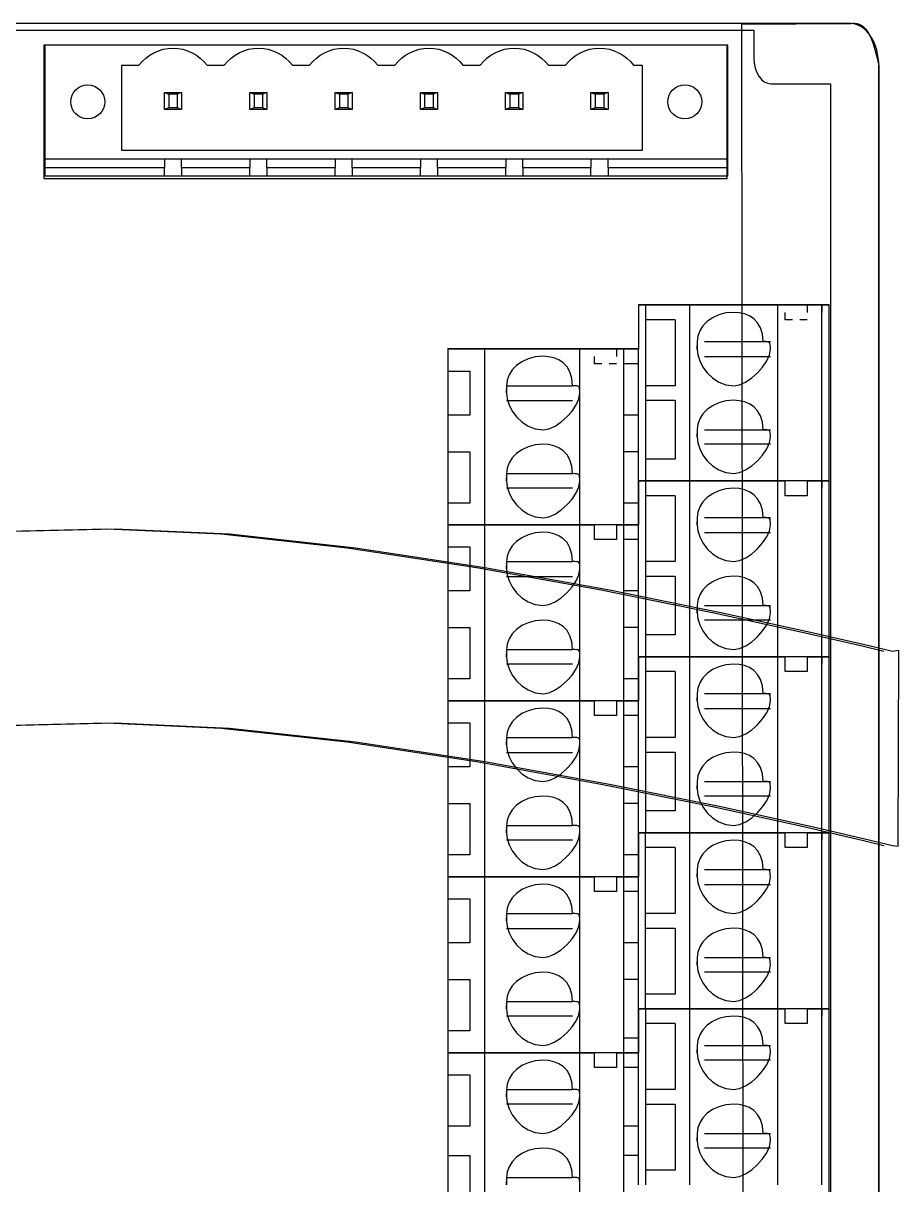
# Model space of a CAD drawing. Header units: metres. Extents: x 0 to 595, y 0 to 842.
# Drawn here: x 357.3 to 405.5, y 492.2 to 556.1 of the extents above; entities that cross this region are included whole.
import ezdxf

# ---------------------------------------------------------------- set-up
doc = ezdxf.new("R2010")
doc.units = ezdxf.units.M
doc.layers.add('SCHEMATICS', color=7, linetype='Continuous')

msp = doc.modelspace()

# ---------------------------------------------------------------- linework, layer by layer
at = {"layer": 'SCHEMATICS', "color": 7}
for p, q in [((402.861, 556.114), (219.936, 556.114)), ((396.866, 556.076), (402.86, 556.115)), ((396.989, 447.941), (396.866, 556.076)), ((403.014, 556.102), (402.861, 556.114)), ((403.162, 556.066), (403.014, 556.102)), ((403.309, 556.014), (403.162, 556.066)), ((403.453, 555.931), (403.309, 556.014)), ((403.59, 555.832), (403.453, 555.931)), ((403.719, 555.718), (403.59, 555.832)), ((223.3, 555.753), (397.534, 555.753)), ((397.534, 555.753), (397.534, 554.277)), ((403.842, 555.58), (403.719, 555.718)), ((403.954, 555.426), (403.842, 555.58)), ((404.056, 555.252), (403.954, 555.426)), ((404.148, 555.07), (404.056, 555.252)), ((404.223, 554.869), (404.148, 555.07)), ((404.287, 554.661), (404.223, 554.869)), ((404.34, 554.443), (404.287, 554.661)), ((404.376, 554.218), (404.34, 554.443)), ((404.4, 553.993), (404.376, 554.218)), ((404.407, 553.764), (404.4, 553.993)), ((362.752, 549.129), (362.752, 553.82)), ((362.752, 553.82), (363.691, 553.82)), ((367.444, 553.82), (368.383, 553.82)), ((372.138, 553.82), (373.075, 553.82)), ((376.831, 553.82), (377.772, 553.82)), ((381.521, 553.82), (382.464, 553.82)), ((386.222, 553.82), (387.162, 553.82)), ((390.912, 553.82), (391.384, 553.82)), ((391.384, 553.82), (391.384, 549.129)), ((404.407, 553.764), (404.407, 450.272)), ((404.407, 450.272), (404.407, 553.764)), ((398.507, 552.801), (401.741, 552.801)), ((401.741, 552.801), (401.741, 451.239)), ((365.099, 552.319), (365.332, 552.223)), ((365.332, 552.223), (365.332, 551.47)), ((365.803, 552.223), (365.332, 552.223)), ((366.037, 552.319), (365.803, 552.223)), ((365.803, 552.223), (365.803, 551.47)), ((369.788, 552.319), (370.026, 552.223)), ((370.026, 552.223), (370.026, 551.47)), ((370.495, 552.223), (370.027, 552.223)), ((370.732, 552.319), (370.495, 552.223)), ((370.495, 552.223), (370.495, 551.47)), ((374.483, 552.319), (374.721, 552.223)), ((374.721, 552.223), (374.721, 551.47)), ((375.187, 552.223), (374.722, 552.223)), ((375.422, 552.319), (375.187, 552.223)), ((375.187, 552.223), (375.187, 551.47)), ((379.179, 552.319), (379.412, 552.223)), ((379.412, 552.223), (379.412, 551.47)), ((379.881, 552.223), (379.412, 552.223)), ((380.117, 552.319), (379.881, 552.223)), ((379.881, 552.223), (379.881, 551.47)), ((383.869, 552.319), (384.105, 552.223)), ((384.105, 552.223), (384.105, 551.47)), ((384.576, 552.223), (384.105, 552.223)), ((384.81, 552.319), (384.576, 552.223)), ((384.576, 552.223), (384.576, 551.47)), ((388.562, 552.319), (388.799, 552.223)), ((388.799, 552.223), (388.799, 551.47)), ((389.269, 552.223), (388.8, 552.223)), ((389.5, 552.319), (389.269, 552.223)), ((389.269, 552.223), (389.269, 551.47)), ((365.332, 551.47), (365.099, 551.376)), ((365.803, 551.47), (365.332, 551.47)), ((366.037, 551.376), (365.803, 551.47)), ((370.026, 551.47), (369.788, 551.376)), ((370.495, 551.47), (370.027, 551.47)), ((370.732, 551.376), (370.495, 551.47)), ((374.721, 551.47), (374.483, 551.376)), ((375.187, 551.47), (374.722, 551.47)), ((375.422, 551.376), (375.187, 551.47)), ((379.412, 551.47), (379.179, 551.376)), ((379.881, 551.47), (379.412, 551.47)), ((380.117, 551.376), (379.881, 551.47)), ((384.105, 551.47), (383.869, 551.376)), ((384.576, 551.47), (384.105, 551.47)), ((384.81, 551.376), (384.576, 551.47)), ((388.799, 551.47), (388.562, 551.376)), ((389.269, 551.47), (388.8, 551.47)), ((389.5, 551.376), (389.269, 551.47)), ((391.384, 549.129), (362.752, 549.129)), ((358.528, 548.188), (358.528, 548.655)), ((358.528, 547.717), (358.528, 548.188)), ((358.528, 548.188), (365.101, 548.188)), ((365.101, 548.655), (365.101, 548.188)), ((365.101, 547.717), (365.101, 548.188)), ((366.038, 548.188), (366.038, 548.655)), ((366.038, 548.188), (366.038, 547.717)), ((366.038, 548.188), (369.79, 548.188)), ((369.79, 548.655), (369.79, 548.188)), ((369.79, 547.717), (369.79, 548.188)), ((370.733, 548.188), (370.733, 548.655)), ((370.733, 548.188), (374.485, 548.188)), ((370.733, 548.188), (370.733, 547.717)), ((374.485, 548.655), (374.485, 548.188)), ((374.485, 547.717), (374.485, 548.188)), ((375.424, 548.188), (375.424, 548.655)), ((375.424, 548.188), (379.182, 548.188)), ((375.424, 548.188), (375.424, 547.717)), ((379.182, 548.655), (379.182, 548.188)), ((379.182, 547.717), (379.182, 548.188)), ((380.12, 548.188), (380.12, 548.655)), ((380.12, 548.188), (380.12, 547.717)), ((380.12, 548.188), (383.873, 548.188)), ((383.873, 548.655), (383.873, 548.188)), ((383.873, 547.717), (383.873, 548.188)), ((384.812, 548.188), (384.812, 548.655)), ((384.812, 548.188), (388.565, 548.188)), ((384.812, 548.188), (384.812, 547.717)), ((388.565, 548.655), (388.565, 548.188)), ((388.565, 547.717), (388.565, 548.188)), ((389.503, 548.188), (389.503, 548.655)), ((389.503, 548.188), (396.081, 548.188)), ((389.503, 548.188), (389.503, 547.717)), ((396.081, 548.655), (396.081, 548.188)), ((396.081, 548.188), (396.081, 547.717)), ((396.081, 547.718), (358.527, 547.718)), ((401.669, 540.618), (391.172, 540.618)), ((391.172, 540.618), (391.172, 538.195)), ((391.174, 540.614), (391.174, 538.191)), ((399.25, 540.614), (391.174, 540.614)), ((391.576, 530.925), (391.576, 540.614)), ((393.999, 530.925), (393.999, 540.614)), ((398.843, 530.925), (398.843, 540.614)), ((400.459, 540.614), (399.25, 540.614)), ((400.458, 540.614), (400.458, 540.21)), ((401.671, 540.614), (400.459, 540.614)), ((401.263, 540.614), (401.263, 540.21)), ((401.265, 530.925), (401.265, 540.614)), ((401.669, 463.108), (401.669, 540.618)), ((401.671, 530.925), (401.671, 540.614)), ((399.249, 539.805), (399.249, 540.21)), ((393.193, 539.805), (391.576, 539.805)), ((393.193, 539.806), (393.193, 536.173)), ((399.651, 539.805), (399.249, 539.805)), ((400.458, 539.805), (400.056, 539.805)), ((394.405, 538.599), (394.405, 538.192)), ((394.806, 538.598), (398.438, 538.598)), ((391.172, 538.195), (380.683, 538.227)), ((380.683, 538.227), (380.683, 460.687)), ((380.685, 538.192), (380.685, 528.505)), ((388.755, 538.191), (380.685, 538.191)), ((382.704, 538.191), (382.704, 528.504)), ((387.95, 528.504), (387.95, 538.191)), ((389.966, 538.191), (388.755, 538.191)), ((391.174, 538.191), (389.966, 538.191)), ((389.966, 538.191), (389.966, 537.789)), ((390.37, 528.504), (390.37, 538.191)), ((391.173, 530.925), (391.173, 538.191)), ((388.755, 537.382), (388.755, 537.789)), ((389.157, 537.382), (388.755, 537.382)), ((389.966, 537.382), (389.561, 537.382)), ((390.771, 537.383), (390.369, 537.383)), ((391.173, 537.383), (390.771, 537.383)), ((398.438, 537.759), (394.806, 537.759)), ((380.684, 536.981), (381.895, 536.981)), ((381.895, 536.981), (381.895, 534.558)), ((383.912, 536.173), (383.912, 535.771)), ((383.913, 536.172), (387.546, 536.172)), ((393.193, 536.173), (391.576, 536.173)), ((391.576, 535.367), (393.193, 535.367)), ((393.193, 535.367), (393.193, 532.133)), ((387.546, 535.335), (383.913, 535.335)), ((381.894, 534.559), (380.683, 534.559)), ((390.771, 534.559), (390.369, 534.559)), ((391.173, 534.559), (390.771, 534.559)), ((394.405, 533.751), (394.405, 533.349)), ((394.806, 533.751), (398.438, 533.751)), ((398.438, 532.947), (394.806, 532.947)), ((380.683, 532.538), (381.894, 532.538)), ((381.894, 532.538), (381.894, 529.709)), ((390.771, 532.538), (390.369, 532.538)), ((391.173, 532.538), (390.771, 532.538)), ((393.194, 532.133), (391.577, 532.133)), ((383.912, 531.329), (383.912, 530.925)), ((383.913, 531.33), (387.546, 531.33)), ((391.174, 530.926), (399.25, 530.926)), ((391.174, 528.505), (391.174, 530.926)), ((391.175, 530.929), (391.175, 528.508)), ((399.251, 530.929), (391.175, 530.929)), ((391.577, 521.235), (391.577, 530.928)), ((394, 521.235), (394, 530.928)), ((398.844, 521.236), (398.844, 530.929)), ((399.248, 530.113), (399.248, 530.926)), ((400.46, 530.929), (399.251, 530.929)), ((400.457, 530.926), (400.457, 530.113)), ((400.459, 530.929), (400.459, 530.527)), ((400.459, 530.926), (401.671, 530.926)), ((401.672, 530.929), (400.46, 530.929)), ((401.264, 530.928), (401.264, 530.526)), ((401.266, 521.236), (401.266, 530.929)), ((401.672, 521.236), (401.672, 530.929)), ((387.546, 530.524), (383.913, 530.524)), ((399.25, 530.116), (399.25, 530.527)), ((381.894, 529.709), (380.683, 529.709)), ((390.771, 529.709), (390.369, 529.709)), ((391.173, 529.709), (390.771, 529.709)), ((393.194, 530.115), (391.577, 530.115)), ((393.194, 530.116), (393.194, 526.487)), ((400.457, 530.113), (399.248, 530.113)), ((399.652, 530.116), (399.25, 530.116)), ((400.459, 530.116), (400.057, 530.116)), ((380.685, 528.505), (388.755, 528.505)), ((388.756, 528.508), (380.686, 528.508)), ((380.686, 528.508), (380.686, 518.815)), ((382.705, 528.508), (382.705, 518.815)), ((387.951, 518.815), (387.951, 528.508)), ((388.754, 527.696), (388.754, 528.505)), ((389.967, 528.508), (388.756, 528.508)), ((389.965, 528.505), (389.965, 527.696)), ((389.966, 528.505), (391.174, 528.505)), ((391.175, 528.508), (389.967, 528.508)), ((389.967, 528.508), (389.967, 528.1)), ((390.371, 518.815), (390.371, 528.508)), ((391.174, 521.236), (391.174, 528.508)), ((394.406, 528.908), (394.406, 528.507)), ((394.807, 528.909), (398.439, 528.909)), ((389.965, 527.696), (388.754, 527.696)), ((388.756, 527.699), (388.756, 528.1)), ((389.158, 527.699), (388.756, 527.699)), ((389.967, 527.699), (389.562, 527.699)), ((390.772, 527.699), (390.37, 527.699)), ((391.174, 527.699), (390.772, 527.699)), ((398.439, 528.075), (394.807, 528.075)), ((380.685, 527.292), (381.896, 527.292)), ((381.896, 527.292), (381.896, 524.875)), ((383.913, 526.487), (383.913, 526.08)), ((383.914, 526.488), (387.547, 526.488)), ((393.194, 526.487), (391.577, 526.487)), ((387.547, 525.649), (383.914, 525.649)), ((391.577, 525.679), (393.194, 525.679)), ((393.194, 525.679), (393.194, 522.452)), ((381.895, 524.874), (380.684, 524.874)), ((390.772, 524.875), (390.37, 524.875)), ((391.174, 524.875), (390.772, 524.875)), ((394.406, 524.064), (394.406, 523.657)), ((394.807, 524.064), (398.439, 524.064)), ((398.439, 523.256), (394.807, 523.256)), ((380.684, 522.853), (381.895, 522.853)), ((381.895, 522.853), (381.895, 520.024)), ((390.772, 522.854), (390.37, 522.854)), ((391.174, 522.854), (390.772, 522.854)), ((393.195, 522.452), (391.578, 522.452)), ((383.913, 521.643), (383.913, 521.235)), ((383.914, 521.643), (387.547, 521.643)), ((405.502, 521.585), (405.151, 521.531)), ((405.465, 510.815), (405.502, 521.585)), ((387.547, 520.835), (383.914, 520.835)), ((391.175, 521.24), (391.175, 518.819)), ((399.251, 521.24), (391.175, 521.24)), ((391.175, 521.236), (399.251, 521.236)), ((391.175, 518.815), (391.175, 521.236)), ((391.577, 511.551), (391.577, 521.24)), ((394, 511.551), (394, 521.24)), ((398.844, 511.551), (398.844, 521.24)), ((399.249, 520.431), (399.249, 521.235)), ((399.25, 520.436), (399.25, 520.84)), ((400.46, 521.24), (399.251, 521.24)), ((400.458, 521.235), (400.458, 520.431)), ((400.459, 521.24), (400.459, 520.839)), ((401.672, 521.24), (400.46, 521.24)), ((400.46, 521.236), (401.672, 521.236)), ((401.264, 521.24), (401.264, 520.839)), ((401.266, 511.551), (401.266, 521.24)), ((401.672, 511.551), (401.672, 521.24)), ((381.895, 520.024), (380.684, 520.024)), ((390.772, 520.025), (390.37, 520.025)), ((391.174, 520.025), (390.772, 520.025)), ((393.194, 520.436), (391.577, 520.436)), ((393.194, 520.436), (393.194, 516.798)), ((400.458, 520.431), (399.249, 520.431)), ((399.652, 520.436), (399.25, 520.436)), ((400.459, 520.436), (400.057, 520.436)), ((380.683, 518.814), (380.683, 509.125)), ((388.756, 518.819), (380.686, 518.819)), ((380.686, 518.815), (388.756, 518.815)), ((382.705, 518.819), (382.705, 509.13)), ((387.951, 509.13), (387.951, 518.819)), ((388.755, 518.01), (388.755, 518.814)), ((389.967, 518.819), (388.756, 518.819)), ((389.966, 518.814), (389.966, 518.01)), ((391.175, 518.819), (389.967, 518.819)), ((389.967, 518.819), (389.967, 518.415)), ((389.967, 518.815), (391.175, 518.815)), ((390.371, 509.13), (390.371, 518.819)), ((391.174, 511.551), (391.174, 518.819)), ((394.406, 519.219), (394.406, 518.818)), ((394.807, 519.219), (398.439, 519.219)), ((388.756, 518.015), (388.756, 518.416)), ((398.439, 518.385), (394.807, 518.385)), ((380.685, 517.611), (381.896, 517.611)), ((381.896, 517.611), (381.896, 515.185)), ((389.966, 518.01), (388.755, 518.01)), ((389.158, 518.015), (388.756, 518.015)), ((389.967, 518.015), (389.562, 518.015)), ((390.772, 518.015), (390.37, 518.015)), ((391.174, 518.015), (390.772, 518.015)), ((383.913, 516.798), (383.913, 516.396)), ((383.914, 516.798), (387.547, 516.798)), ((393.194, 516.798), (391.577, 516.798)), ((387.547, 515.964), (383.914, 515.964)), ((391.577, 515.994), (393.194, 515.994)), ((393.194, 515.994), (393.194, 512.763)), ((381.895, 515.186), (380.684, 515.186)), ((390.769, 515.181), (390.367, 515.181)), ((391.171, 515.181), (390.769, 515.181)), ((394.406, 514.381), (394.406, 513.973)), ((394.807, 514.382), (398.439, 514.382)), ((380.684, 513.165), (381.895, 513.165)), ((381.895, 513.165), (381.895, 510.342)), ((390.769, 513.16), (390.367, 513.16)), ((391.171, 513.16), (390.769, 513.16)), ((398.439, 513.572), (394.807, 513.572)), ((393.192, 512.758), (391.575, 512.758)), ((383.913, 511.955), (383.913, 511.551)), ((383.914, 511.955), (387.547, 511.955)), ((387.547, 511.151), (383.914, 511.151)), ((391.172, 511.546), (399.248, 511.546)), ((391.172, 509.125), (391.172, 511.546)), ((391.173, 511.545), (391.173, 509.124)), ((399.249, 511.545), (391.173, 511.545)), ((391.575, 501.857), (391.575, 511.544)), ((393.998, 501.857), (393.998, 511.544)), ((398.842, 501.858), (398.842, 511.545)), ((399.248, 510.741), (399.248, 511.145)), ((399.249, 510.747), (399.249, 511.551)), ((400.458, 511.545), (399.249, 511.545)), ((400.457, 511.546), (401.669, 511.546)), ((400.457, 511.545), (400.457, 511.144)), ((400.458, 511.551), (400.458, 510.747)), ((401.67, 511.545), (400.458, 511.545)), ((401.262, 511.544), (401.262, 511.143)), ((401.264, 501.858), (401.264, 511.545)), ((401.67, 501.858), (401.67, 511.545)), ((393.192, 510.74), (391.575, 510.74)), ((393.192, 510.742), (393.192, 507.104)), ((399.65, 510.741), (399.248, 510.741)), ((400.458, 510.747), (399.249, 510.747)), ((400.457, 510.741), (400.055, 510.741)), ((405.151, 510.861), (405.465, 510.815)), ((381.895, 510.342), (380.684, 510.342)), ((390.769, 510.337), (390.367, 510.337)), ((391.171, 510.337), (390.769, 510.337)), ((388.755, 508.321), (388.755, 509.13)), ((389.966, 509.13), (389.966, 508.321)), ((394.404, 509.527), (394.404, 509.125)), ((394.805, 509.527), (398.437, 509.527)), ((380.683, 509.125), (388.753, 509.125)), ((388.754, 509.124), (380.684, 509.124)), ((380.684, 509.123), (380.684, 499.43)), ((382.703, 509.124), (382.703, 499.431)), ((387.949, 499.431), (387.949, 509.124)), ((389.965, 509.124), (388.754, 509.124)), ((388.754, 508.315), (388.754, 508.72)), ((389.964, 509.125), (391.172, 509.125)), ((391.173, 509.124), (389.965, 509.124)), ((389.965, 509.124), (389.965, 508.72)), ((390.369, 499.431), (390.369, 509.124)), ((391.172, 501.858), (391.172, 509.124)), ((398.437, 508.691), (394.805, 508.691)), ((380.683, 507.913), (381.894, 507.913)), ((381.894, 507.913), (381.894, 505.492)), ((389.156, 508.315), (388.754, 508.315)), ((389.966, 508.321), (388.755, 508.321)), ((389.965, 508.315), (389.56, 508.315)), ((390.77, 508.315), (390.368, 508.315)), ((391.172, 508.315), (390.77, 508.315)), ((383.911, 507.104), (383.911, 506.703)), ((383.912, 507.104), (387.545, 507.104)), ((393.192, 507.104), (391.575, 507.104)), ((387.545, 506.27), (383.912, 506.27)), ((391.575, 506.296), (393.192, 506.296)), ((393.192, 506.296), (393.192, 502.663)), ((381.893, 505.49), (380.682, 505.49)), ((390.77, 505.49), (390.368, 505.49)), ((391.172, 505.49), (390.77, 505.49)), ((394.404, 504.683), (394.404, 504.279)), ((394.805, 504.682), (398.437, 504.682)), ((380.682, 503.469), (381.893, 503.469)), ((381.893, 503.469), (381.893, 500.646)), ((390.77, 503.469), (390.368, 503.469)), ((391.172, 503.469), (390.77, 503.469)), ((398.437, 503.873), (394.805, 503.873)), ((383.911, 502.259), (383.911, 501.857)), ((383.912, 502.259), (387.545, 502.259)), ((393.193, 502.661), (391.576, 502.661)), ((387.545, 501.455), (383.912, 501.455)), ((391.173, 501.857), (399.249, 501.857)), ((391.173, 499.43), (391.173, 501.857)), ((391.174, 501.861), (391.174, 499.434)), ((399.25, 501.861), (391.174, 501.861)), ((391.576, 492.171), (391.576, 501.86)), ((393.999, 492.171), (393.999, 501.86)), ((398.843, 492.172), (398.843, 501.861)), ((399.247, 501.048), (399.247, 501.857)), ((399.249, 501.458), (399.249, 501.86)), ((399.249, 501.051), (399.249, 501.458)), ((400.459, 501.861), (399.25, 501.861)), ((400.456, 501.857), (400.456, 501.048)), ((400.458, 501.86), (400.458, 501.458)), ((400.458, 501.857), (401.67, 501.857)), ((401.671, 501.861), (400.459, 501.861)), ((401.263, 501.86), (401.263, 501.458)), ((401.265, 492.172), (401.265, 501.861)), ((401.671, 492.172), (401.671, 501.861)), ((393.193, 501.051), (391.576, 501.051)), ((393.193, 501.052), (393.193, 497.417)), ((400.456, 501.048), (399.247, 501.048)), ((399.651, 501.051), (399.249, 501.051)), ((400.458, 501.051), (400.056, 501.051)), ((381.893, 500.646), (380.682, 500.646)), ((390.77, 500.238), (390.368, 500.238)), ((391.172, 500.238), (390.77, 500.238)), ((394.405, 499.84), (394.405, 499.434)), ((394.806, 499.841), (398.438, 499.841)), ((380.684, 499.43), (388.754, 499.43)), ((388.755, 499.434), (380.685, 499.434)), ((380.685, 499.431), (380.685, 489.747)), ((382.704, 499.434), (382.704, 489.75)), ((387.95, 489.749), (387.95, 499.433)), ((388.753, 498.626), (388.753, 499.43)), ((389.966, 499.434), (388.755, 499.434)), ((388.755, 499.031), (388.755, 499.433)), ((388.755, 498.629), (388.755, 499.031)), ((389.964, 499.43), (389.964, 498.626)), ((389.965, 499.43), (391.173, 499.43)), ((391.174, 499.434), (389.966, 499.434)), ((389.966, 499.433), (389.966, 499.031)), ((390.37, 489.749), (390.37, 499.433)), ((391.173, 492.172), (391.173, 499.434)), ((398.438, 499.032), (394.806, 499.032)), ((389.964, 498.626), (388.753, 498.626)), ((389.157, 498.629), (388.755, 498.629)), ((389.966, 498.629), (389.561, 498.629)), ((390.771, 498.629), (390.369, 498.629)), ((391.173, 498.629), (390.771, 498.629)), ((380.684, 498.228), (381.895, 498.228)), ((381.895, 498.228), (381.895, 495.4)), ((383.912, 497.417), (383.912, 497.016)), ((383.913, 497.418), (387.546, 497.418)), ((393.193, 497.417), (391.576, 497.417)), ((387.546, 496.609), (383.913, 496.609)), ((391.576, 496.609), (393.193, 496.609)), ((393.193, 496.609), (393.193, 492.976)), ((381.894, 495.399), (380.683, 495.399)), ((390.771, 495.398), (390.369, 495.398)), ((391.173, 495.398), (390.771, 495.398)), ((394.405, 494.996), (394.405, 494.592)), ((394.806, 494.995), (398.438, 494.995)), ((380.683, 493.783), (381.894, 493.783)), ((381.894, 493.783), (381.894, 490.96)), ((390.771, 493.782), (390.369, 493.782)), ((391.173, 493.782), (390.771, 493.782)), ((398.438, 494.191), (394.806, 494.191)), ((383.912, 492.573), (383.912, 492.171)), ((383.913, 492.572), (387.546, 492.572)), ((393.194, 492.973), (391.577, 492.973))]:
    msp.add_line(p, q, dxfattribs=at)
for points in [[(402.86, 556.115), (402.886, 556.121), (402.96, 556.131), (403.07, 556.132), (403.207, 556.113), (403.363, 556.06), (403.527, 555.962), (403.689, 555.807), (403.841, 555.581)], [(403.841, 555.581), (403.975, 555.299), (404.09, 554.997), (404.188, 554.694), (404.267, 554.406), (404.328, 554.151), (404.372, 553.948), (404.398, 553.813), (404.407, 553.764)], [(358.451, 547.579), (396.064, 547.579), (396.064, 554.928), (358.451, 554.928), (358.451, 547.579)], [(396.082, 548.655), (358.528, 548.655), (358.528, 554.948), (396.082, 554.948), (396.082, 548.655)], [(363.691, 553.82), (363.868, 554.03), (364.067, 554.216), (364.284, 554.377), (364.517, 554.511), (364.764, 554.617), (365.023, 554.695), (365.29, 554.742), (365.564, 554.758)], [(365.564, 554.758), (365.84, 554.742), (366.11, 554.695), (366.37, 554.617), (366.618, 554.511), (366.852, 554.377), (367.069, 554.216), (367.267, 554.03), (367.444, 553.82)], [(368.383, 553.82), (368.562, 554.03), (368.762, 554.216), (368.981, 554.377), (369.215, 554.511), (369.462, 554.617), (369.721, 554.695), (369.989, 554.742), (370.263, 554.758)], [(370.263, 554.758), (370.537, 554.742), (370.805, 554.695), (371.064, 554.617), (371.311, 554.511), (371.545, 554.377), (371.762, 554.216), (371.961, 554.03), (372.138, 553.82)], [(373.075, 553.82), (373.254, 554.03), (373.453, 554.216), (373.672, 554.377), (373.906, 554.511), (374.155, 554.617), (374.414, 554.695), (374.683, 554.742), (374.958, 554.758)], [(374.958, 554.758), (375.23, 554.742), (375.497, 554.695), (375.755, 554.617), (376.002, 554.511), (376.236, 554.377), (376.454, 554.216), (376.653, 554.03), (376.831, 553.82)], [(377.772, 553.82), (377.949, 554.03), (378.148, 554.216), (378.365, 554.377), (378.599, 554.511), (378.847, 554.617), (379.107, 554.695), (379.376, 554.742), (379.652, 554.758)], [(379.652, 554.758), (379.925, 554.742), (380.193, 554.695), (380.451, 554.617), (380.698, 554.511), (380.931, 554.377), (381.148, 554.216), (381.345, 554.03), (381.521, 553.82)], [(382.464, 553.82), (382.643, 554.03), (382.842, 554.216), (383.06, 554.377), (383.295, 554.511), (383.542, 554.617), (383.801, 554.695), (384.069, 554.742), (384.342, 554.758)], [(384.342, 554.758), (384.617, 554.742), (384.885, 554.695), (385.144, 554.617), (385.391, 554.511), (385.625, 554.377), (385.843, 554.216), (386.043, 554.03), (386.222, 553.82)], [(387.162, 553.82), (387.34, 554.03), (387.538, 554.216), (387.756, 554.377), (387.989, 554.511), (388.236, 554.617), (388.493, 554.695), (388.76, 554.742), (389.033, 554.758)], [(389.033, 554.758), (389.309, 554.742), (389.579, 554.695), (389.839, 554.617), (390.087, 554.511), (390.321, 554.377), (390.538, 554.216), (390.736, 554.03), (390.912, 553.82)], [(397.534, 554.277), (397.534, 554.268), (397.534, 554.261), (397.534, 554.253), (397.534, 554.246), (397.534, 554.24), (397.534, 554.233), (397.534, 554.226), (397.534, 554.218)], [(397.534, 554.218), (397.553, 553.931), (397.608, 553.665), (397.694, 553.424), (397.808, 553.215), (397.947, 553.042), (398.105, 552.912), (398.28, 552.83), (398.468, 552.801)], [(359.936, 551.803), (359.955, 551.992), (360.009, 552.167), (360.095, 552.327), (360.21, 552.465), (360.349, 552.58), (360.508, 552.666), (360.685, 552.721), (360.875, 552.74)], [(360.875, 552.74), (361.063, 552.721), (361.239, 552.666), (361.399, 552.58), (361.537, 552.465), (361.652, 552.327), (361.739, 552.167), (361.794, 551.992), (361.813, 551.803)], [(392.789, 551.803), (392.808, 551.992), (392.863, 552.167), (392.95, 552.327), (393.065, 552.465), (393.204, 552.58), (393.364, 552.666), (393.541, 552.721), (393.731, 552.74)], [(393.731, 552.74), (393.92, 552.721), (394.096, 552.666), (394.254, 552.58), (394.393, 552.465), (394.507, 552.327), (394.593, 552.167), (394.647, 551.992), (394.666, 551.803)], [(398.468, 552.801), (398.473, 552.801), (398.478, 552.801), (398.483, 552.801), (398.488, 552.801), (398.492, 552.801), (398.497, 552.801), (398.502, 552.801), (398.507, 552.801)], [(366.037, 551.377), (365.099, 551.377), (365.099, 552.32), (366.037, 552.32), (366.037, 551.377)], [(370.732, 551.377), (369.788, 551.377), (369.788, 552.32), (370.732, 552.32), (370.732, 551.377)], [(375.423, 551.377), (374.484, 551.377), (374.484, 552.32), (375.423, 552.32), (375.423, 551.377)], [(380.118, 551.377), (379.18, 551.377), (379.18, 552.32), (380.118, 552.32), (380.118, 551.377)], [(384.812, 551.377), (383.871, 551.377), (383.871, 552.32), (384.812, 552.32), (384.812, 551.377)], [(389.503, 551.377), (388.565, 551.377), (388.565, 552.32), (389.503, 552.32), (389.503, 551.377)], [(360.875, 550.865), (360.685, 550.884), (360.508, 550.938), (360.349, 551.025), (360.21, 551.139), (360.095, 551.278), (360.009, 551.437), (359.955, 551.613), (359.936, 551.803)], [(361.813, 551.803), (361.794, 551.613), (361.739, 551.437), (361.652, 551.278), (361.537, 551.139), (361.399, 551.025), (361.239, 550.938), (361.063, 550.884), (360.875, 550.865)], [(393.731, 550.865), (393.541, 550.884), (393.364, 550.938), (393.204, 551.025), (393.065, 551.139), (392.95, 551.278), (392.863, 551.437), (392.808, 551.613), (392.789, 551.803)], [(394.666, 551.803), (394.647, 551.613), (394.593, 551.437), (394.507, 551.278), (394.393, 551.139), (394.254, 551.025), (394.096, 550.938), (393.92, 550.884), (393.731, 550.865)], [(396.421, 540.212), (395.987, 540.176), (395.595, 540.074), (395.251, 539.915), (394.959, 539.709), (394.724, 539.465), (394.55, 539.192), (394.442, 538.901), (394.405, 538.599)], [(398.035, 538.599), (397.999, 539.015), (397.897, 539.361), (397.737, 539.64), (397.531, 539.858), (397.287, 540.02), (397.014, 540.13), (396.722, 540.192), (396.421, 540.212)], [(398.437, 538.192), (398.436, 538.326), (398.431, 538.427), (398.416, 538.5), (398.387, 538.548), (398.339, 538.578), (398.268, 538.593), (398.168, 538.598), (398.035, 538.599)], [(394.405, 538.192), (394.405, 538.209), (394.405, 538.249), (394.405, 538.299), (394.405, 538.345), (394.405, 538.371), (394.405, 538.364), (394.405, 538.309), (394.405, 538.192)], [(394.405, 538.192), (394.442, 537.873), (394.55, 537.536), (394.724, 537.198), (394.959, 536.879), (395.251, 536.599), (395.595, 536.375), (395.987, 536.227), (396.421, 536.173)], [(396.421, 536.173), (396.74, 536.227), (397.077, 536.375), (397.414, 536.599), (397.732, 536.879), (398.012, 537.198), (398.236, 537.536), (398.384, 537.873), (398.437, 538.192)], [(385.931, 537.79), (385.496, 537.754), (385.104, 537.651), (384.76, 537.492), (384.467, 537.285), (384.231, 537.04), (384.057, 536.767), (383.949, 536.475), (383.912, 536.173)], [(387.545, 536.173), (387.509, 536.59), (387.406, 536.937), (387.247, 537.217), (387.04, 537.436), (386.796, 537.598), (386.523, 537.708), (386.232, 537.77), (385.931, 537.79)], [(387.949, 535.771), (387.948, 535.904), (387.943, 536.003), (387.928, 536.075), (387.899, 536.123), (387.85, 536.152), (387.779, 536.167), (387.678, 536.172), (387.545, 536.173)], [(383.912, 535.771), (383.912, 535.787), (383.912, 535.827), (383.912, 535.877), (383.912, 535.922), (383.912, 535.948), (383.912, 535.941), (383.912, 535.886), (383.912, 535.771)], [(383.912, 535.771), (383.949, 535.453), (384.057, 535.115), (384.231, 534.777), (384.467, 534.458), (384.76, 534.177), (385.104, 533.952), (385.496, 533.804), (385.931, 533.75)], [(385.931, 533.75), (386.249, 533.804), (386.586, 533.952), (386.923, 534.177), (387.242, 534.458), (387.523, 534.777), (387.747, 535.115), (387.895, 535.453), (387.949, 535.771)], [(396.421, 535.368), (395.987, 535.332), (395.595, 535.229), (395.251, 535.07), (394.959, 534.863), (394.724, 534.618), (394.55, 534.345), (394.442, 534.053), (394.405, 533.751)], [(398.035, 533.751), (397.999, 534.169), (397.897, 534.516), (397.737, 534.797), (397.531, 535.015), (397.287, 535.177), (397.014, 535.286), (396.722, 535.348), (396.421, 535.368)], [(394.405, 533.349), (394.405, 533.365), (394.405, 533.406), (394.405, 533.455), (394.405, 533.5), (394.405, 533.526), (394.405, 533.519), (394.405, 533.464), (394.405, 533.349)], [(398.437, 533.349), (398.436, 533.482), (398.431, 533.581), (398.416, 533.653), (398.387, 533.701), (398.339, 533.73), (398.268, 533.745), (398.168, 533.75), (398.035, 533.751)], [(385.931, 532.946), (385.496, 532.91), (385.104, 532.806), (384.76, 532.646), (384.467, 532.439), (384.231, 532.194), (384.057, 531.921), (383.949, 531.629), (383.912, 531.329)], [(387.545, 531.329), (387.509, 531.746), (387.406, 532.092), (387.247, 532.372), (387.04, 532.591), (386.796, 532.753), (386.523, 532.863), (386.232, 532.926), (385.931, 532.946)], [(394.405, 533.349), (394.442, 533.03), (394.55, 532.692), (394.724, 532.354), (394.959, 532.036), (395.251, 531.755), (395.595, 531.532), (395.987, 531.384), (396.421, 531.33)], [(396.421, 531.33), (396.74, 531.384), (397.077, 531.532), (397.414, 531.755), (397.732, 532.036), (398.012, 532.354), (398.236, 532.692), (398.384, 533.03), (398.437, 533.349)], [(383.912, 530.925), (383.912, 530.942), (383.912, 530.982), (383.912, 531.032), (383.912, 531.077), (383.912, 531.103), (383.912, 531.095), (383.912, 531.041), (383.912, 530.925)], [(383.912, 530.925), (383.949, 530.605), (384.057, 530.267), (384.231, 529.929), (384.467, 529.611), (384.76, 529.33), (385.104, 529.106), (385.496, 528.958), (385.931, 528.905)], [(385.931, 528.905), (386.249, 528.958), (386.586, 529.106), (386.923, 529.33), (387.242, 529.611), (387.523, 529.929), (387.747, 530.267), (387.895, 530.605), (387.949, 530.925)], [(387.949, 530.925), (387.948, 531.058), (387.943, 531.159), (387.928, 531.23), (387.899, 531.279), (387.851, 531.308), (387.779, 531.323), (387.679, 531.328), (387.545, 531.329)], [(396.422, 530.527), (395.988, 530.49), (395.596, 530.387), (395.252, 530.227), (394.96, 530.019), (394.725, 529.774), (394.551, 529.5), (394.443, 529.208), (394.406, 528.908)], [(398.036, 528.908), (398, 529.324), (397.898, 529.671), (397.738, 529.951), (397.532, 530.17), (397.288, 530.333), (397.015, 530.444), (396.723, 530.507), (396.422, 530.527)], [(394.406, 528.507), (394.406, 528.523), (394.406, 528.563), (394.406, 528.613), (394.406, 528.657), (394.406, 528.683), (394.406, 528.676), (394.406, 528.622), (394.406, 528.507)], [(394.406, 528.507), (394.443, 528.188), (394.551, 527.85), (394.725, 527.513), (394.96, 527.194), (395.252, 526.913), (395.596, 526.689), (395.988, 526.541), (396.422, 526.487)], [(396.422, 526.487), (396.741, 526.541), (397.078, 526.689), (397.415, 526.913), (397.733, 527.194), (398.013, 527.513), (398.237, 527.85), (398.385, 528.188), (398.438, 528.507)], [(398.438, 528.507), (398.437, 528.639), (398.432, 528.739), (398.417, 528.81), (398.388, 528.858), (398.34, 528.887), (398.269, 528.902), (398.169, 528.907), (398.036, 528.908)], [(361.925, 528.281), (345.5, 527.881), (330.801, 526.828), (317.374, 525.338), (304.764, 523.63), (292.517, 521.922), (280.179, 520.432), (267.297, 519.379), (253.415, 518.979)], [(362.384, 528.281), (345.96, 527.881), (331.261, 526.828), (317.833, 525.338), (305.223, 523.63), (292.977, 521.922), (280.639, 520.432), (267.757, 519.379), (253.876, 518.979)], [(404.69, 521.531), (403.488, 521.821), (400.188, 522.586), (395.246, 523.667), (389.12, 524.906), (382.268, 526.145), (375.146, 527.226), (368.213, 527.991), (361.925, 528.281)], [(405.151, 521.531), (403.949, 521.821), (400.648, 522.586), (395.706, 523.667), (389.58, 524.906), (382.727, 526.145), (375.605, 527.226), (368.672, 527.991), (362.384, 528.281)], [(385.932, 528.1), (385.497, 528.064), (385.105, 527.961), (384.761, 527.802), (384.468, 527.595), (384.232, 527.351), (384.058, 527.078), (383.95, 526.787), (383.913, 526.487)], [(387.546, 526.487), (387.51, 526.904), (387.407, 527.25), (387.248, 527.53), (387.041, 527.748), (386.797, 527.909), (386.524, 528.018), (386.233, 528.08), (385.932, 528.1)], [(387.95, 526.08), (387.949, 526.214), (387.944, 526.315), (387.929, 526.388), (387.9, 526.436), (387.851, 526.466), (387.78, 526.481), (387.679, 526.486), (387.546, 526.487)], [(383.913, 526.08), (383.913, 526.097), (383.913, 526.137), (383.913, 526.187), (383.913, 526.233), (383.913, 526.259), (383.913, 526.252), (383.913, 526.197), (383.913, 526.08)], [(383.913, 526.08), (383.95, 525.762), (384.058, 525.425), (384.232, 525.088), (384.468, 524.77), (384.761, 524.49), (385.105, 524.266), (385.497, 524.118), (385.932, 524.064)], [(385.932, 524.064), (386.25, 524.118), (386.587, 524.266), (386.924, 524.49), (387.243, 524.77), (387.524, 525.088), (387.748, 525.425), (387.896, 525.762), (387.95, 526.08)], [(396.422, 525.678), (395.988, 525.642), (395.596, 525.54), (395.252, 525.381), (394.96, 525.175), (394.725, 524.931), (394.551, 524.658), (394.443, 524.366), (394.406, 524.064)], [(398.036, 524.064), (398, 524.481), (397.898, 524.827), (397.738, 525.107), (397.532, 525.325), (397.288, 525.487), (397.015, 525.596), (396.723, 525.658), (396.422, 525.678)], [(398.438, 523.657), (398.437, 523.791), (398.432, 523.892), (398.417, 523.965), (398.388, 524.013), (398.34, 524.043), (398.269, 524.058), (398.169, 524.063), (398.036, 524.064)], [(385.932, 523.256), (385.497, 523.22), (385.105, 523.118), (384.761, 522.959), (384.468, 522.753), (384.232, 522.509), (384.058, 522.236), (383.95, 521.945), (383.913, 521.643)], [(387.546, 521.643), (387.51, 522.06), (387.407, 522.406), (387.248, 522.686), (387.041, 522.904), (386.797, 523.065), (386.524, 523.174), (386.233, 523.236), (385.932, 523.256)], [(394.406, 523.657), (394.406, 523.674), (394.406, 523.714), (394.406, 523.764), (394.406, 523.81), (394.406, 523.836), (394.406, 523.829), (394.406, 523.774), (394.406, 523.657)], [(394.406, 523.657), (394.443, 523.34), (394.551, 523.003), (394.725, 522.666), (394.96, 522.348), (395.252, 522.068), (395.596, 521.845), (395.988, 521.697), (396.422, 521.643)], [(396.422, 521.643), (396.741, 521.697), (397.078, 521.845), (397.415, 522.068), (397.733, 522.348), (398.013, 522.666), (398.237, 523.003), (398.385, 523.34), (398.438, 523.657)], [(383.913, 521.235), (383.913, 521.252), (383.913, 521.292), (383.913, 521.343), (383.913, 521.388), (383.913, 521.414), (383.913, 521.407), (383.913, 521.352), (383.913, 521.235)], [(387.95, 521.235), (387.949, 521.37), (387.944, 521.471), (387.929, 521.543), (387.9, 521.592), (387.852, 521.621), (387.78, 521.637), (387.68, 521.642), (387.546, 521.643)], [(383.913, 521.235), (383.95, 520.917), (384.058, 520.58), (384.232, 520.242), (384.468, 519.923), (384.761, 519.641), (385.105, 519.417), (385.497, 519.268), (385.932, 519.214)], [(385.932, 519.214), (386.25, 519.268), (386.587, 519.417), (386.924, 519.641), (387.243, 519.923), (387.524, 520.242), (387.748, 520.58), (387.896, 520.917), (387.95, 521.235)], [(396.422, 520.839), (395.988, 520.803), (395.596, 520.7), (395.252, 520.54), (394.96, 520.333), (394.725, 520.088), (394.551, 519.814), (394.443, 519.521), (394.406, 519.219)], [(398.036, 519.219), (398, 519.638), (397.898, 519.986), (397.738, 520.267), (397.532, 520.485), (397.288, 520.647), (397.015, 520.757), (396.723, 520.819), (396.422, 520.839)], [(394.406, 518.818), (394.406, 518.835), (394.406, 518.875), (394.406, 518.924), (394.406, 518.968), (394.406, 518.994), (394.406, 518.987), (394.406, 518.933), (394.406, 518.818)], [(394.406, 518.818), (394.443, 518.5), (394.551, 518.163), (394.725, 517.826), (394.96, 517.507), (395.252, 517.225), (395.596, 517.001), (395.988, 516.852), (396.422, 516.798)], [(396.422, 516.798), (396.741, 516.852), (397.078, 517.001), (397.415, 517.225), (397.733, 517.507), (398.013, 517.826), (398.237, 518.163), (398.385, 518.5), (398.438, 518.818)], [(398.438, 518.818), (398.437, 518.95), (398.432, 519.05), (398.417, 519.121), (398.388, 519.169), (398.34, 519.198), (398.269, 519.213), (398.169, 519.218), (398.036, 519.219)], [(385.932, 518.415), (385.497, 518.379), (385.105, 518.277), (384.761, 518.118), (384.468, 517.911), (384.232, 517.667), (384.058, 517.394), (383.95, 517.101), (383.913, 516.798)], [(387.546, 516.798), (387.51, 517.217), (387.407, 517.564), (387.248, 517.845), (387.041, 518.063), (386.797, 518.224), (386.524, 518.334), (386.233, 518.396), (385.932, 518.415)], [(253.414, 508.31), (267.296, 508.71), (280.179, 509.763), (292.517, 511.252), (304.764, 512.96), (317.373, 514.667), (330.801, 516.156), (345.5, 517.209), (361.924, 517.609)], [(253.876, 508.309), (267.757, 508.709), (280.639, 509.762), (292.977, 511.251), (305.223, 512.959), (317.833, 514.666), (331.261, 516.155), (345.96, 517.208), (362.384, 517.608)], [(361.924, 517.609), (368.212, 517.319), (375.146, 516.555), (382.267, 515.474), (389.12, 514.235), (395.246, 512.996), (400.188, 511.915), (403.488, 511.151), (404.69, 510.861)], [(362.384, 517.608), (368.672, 517.318), (375.605, 516.554), (382.727, 515.473), (389.58, 514.234), (395.706, 512.996), (400.648, 511.915), (403.949, 511.151), (405.151, 510.861)], [(383.913, 516.396), (383.913, 516.413), (383.913, 516.453), (383.913, 516.502), (383.913, 516.547), (383.913, 516.573), (383.913, 516.566), (383.913, 516.512), (383.913, 516.396)], [(383.913, 516.396), (383.95, 516.079), (384.058, 515.742), (384.232, 515.405), (384.468, 515.087), (384.761, 514.807), (385.105, 514.583), (385.497, 514.435), (385.932, 514.381)], [(385.932, 514.381), (386.25, 514.435), (386.587, 514.583), (386.924, 514.807), (387.243, 515.087), (387.524, 515.405), (387.748, 515.742), (387.896, 516.079), (387.95, 516.396)], [(387.95, 516.396), (387.949, 516.529), (387.944, 516.629), (387.929, 516.7), (387.9, 516.748), (387.851, 516.777), (387.78, 516.792), (387.679, 516.797), (387.546, 516.798)], [(396.422, 515.994), (395.988, 515.958), (395.596, 515.855), (395.252, 515.696), (394.96, 515.489), (394.725, 515.245), (394.551, 514.972), (394.443, 514.681), (394.406, 514.381)], [(398.036, 514.381), (398, 514.798), (397.898, 515.144), (397.738, 515.424), (397.532, 515.642), (397.288, 515.803), (397.015, 515.912), (396.723, 515.974), (396.422, 515.994)], [(398.438, 513.973), (398.437, 514.108), (398.432, 514.209), (398.417, 514.281), (398.388, 514.33), (398.34, 514.36), (398.269, 514.375), (398.169, 514.38), (398.036, 514.381)], [(394.406, 513.973), (394.406, 513.99), (394.406, 514.03), (394.406, 514.081), (394.406, 514.126), (394.406, 514.152), (394.406, 514.145), (394.406, 514.09), (394.406, 513.973)], [(394.406, 513.973), (394.443, 513.654), (394.551, 513.316), (394.725, 512.979), (394.96, 512.66), (395.252, 512.38), (395.596, 512.156), (395.988, 512.008), (396.422, 511.954)], [(396.422, 511.954), (396.741, 512.008), (397.078, 512.156), (397.415, 512.38), (397.733, 512.66), (398.013, 512.979), (398.237, 513.316), (398.385, 513.654), (398.438, 513.973)], [(385.932, 513.572), (385.497, 513.536), (385.105, 513.433), (384.761, 513.274), (384.468, 513.067), (384.232, 512.822), (384.058, 512.549), (383.95, 512.257), (383.913, 511.955)], [(387.546, 511.955), (387.51, 512.372), (387.407, 512.719), (387.248, 512.999), (387.041, 513.218), (386.797, 513.38), (386.524, 513.49), (386.233, 513.552), (385.932, 513.572)], [(383.913, 511.551), (383.913, 511.568), (383.913, 511.608), (383.913, 511.658), (383.913, 511.703), (383.913, 511.729), (383.913, 511.722), (383.913, 511.667), (383.913, 511.551)], [(387.95, 511.551), (387.949, 511.685), (387.944, 511.785), (387.929, 511.857), (387.9, 511.905), (387.852, 511.934), (387.78, 511.949), (387.68, 511.954), (387.546, 511.955)], [(383.913, 511.551), (383.95, 511.234), (384.058, 510.897), (384.232, 510.559), (384.468, 510.24), (384.761, 509.959), (385.105, 509.735), (385.497, 509.586), (385.932, 509.532)], [(385.932, 509.532), (386.25, 509.586), (386.587, 509.735), (386.924, 509.959), (387.243, 510.24), (387.524, 510.559), (387.748, 510.897), (387.896, 511.234), (387.95, 511.551)], [(396.42, 511.146), (395.986, 511.11), (395.594, 511.007), (395.25, 510.847), (394.958, 510.64), (394.723, 510.395), (394.549, 510.122), (394.441, 509.829), (394.404, 509.527)], [(398.034, 509.527), (397.998, 509.945), (397.895, 510.293), (397.736, 510.573), (397.53, 510.792), (397.286, 510.954), (397.013, 511.064), (396.721, 511.126), (396.42, 511.146)], [(394.404, 509.125), (394.404, 509.141), (394.404, 509.182), (394.404, 509.231), (394.404, 509.276), (394.404, 509.302), (394.404, 509.295), (394.404, 509.24), (394.404, 509.125)], [(398.436, 509.125), (398.435, 509.258), (398.43, 509.357), (398.415, 509.429), (398.386, 509.477), (398.338, 509.506), (398.266, 509.521), (398.167, 509.526), (398.034, 509.527)], [(385.93, 508.721), (385.495, 508.685), (385.103, 508.582), (384.759, 508.423), (384.466, 508.216), (384.23, 507.971), (384.056, 507.698), (383.948, 507.406), (383.911, 507.104)], [(387.544, 507.104), (387.508, 507.521), (387.405, 507.868), (387.246, 508.148), (387.039, 508.367), (386.794, 508.529), (386.522, 508.639), (386.23, 508.701), (385.93, 508.721)], [(394.404, 509.125), (394.441, 508.806), (394.549, 508.468), (394.723, 508.13), (394.958, 507.811), (395.25, 507.53), (395.594, 507.306), (395.986, 507.158), (396.42, 507.104)], [(396.42, 507.104), (396.739, 507.158), (397.076, 507.306), (397.413, 507.53), (397.731, 507.811), (398.011, 508.13), (398.235, 508.468), (398.383, 508.806), (398.436, 509.125)], [(383.911, 506.703), (383.911, 506.719), (383.911, 506.759), (383.911, 506.809), (383.911, 506.853), (383.911, 506.879), (383.911, 506.872), (383.911, 506.818), (383.911, 506.703)], [(383.911, 506.703), (383.948, 506.385), (384.056, 506.048), (384.23, 505.71), (384.466, 505.391), (384.759, 505.11), (385.103, 504.885), (385.495, 504.737), (385.93, 504.683)], [(385.93, 504.683), (386.248, 504.737), (386.585, 504.885), (386.922, 505.11), (387.241, 505.391), (387.522, 505.71), (387.746, 506.048), (387.894, 506.385), (387.948, 506.703)], [(387.948, 506.703), (387.947, 506.835), (387.942, 506.935), (387.927, 507.006), (387.897, 507.054), (387.849, 507.083), (387.778, 507.098), (387.677, 507.103), (387.544, 507.104)], [(396.42, 506.296), (395.986, 506.26), (395.594, 506.158), (395.25, 505.999), (394.958, 505.793), (394.723, 505.549), (394.549, 505.276), (394.441, 504.985), (394.404, 504.683)], [(398.034, 504.683), (397.998, 505.101), (397.895, 505.448), (397.736, 505.727), (397.53, 505.945), (397.286, 506.106), (397.013, 506.215), (396.721, 506.277), (396.42, 506.296)], [(398.436, 504.279), (398.435, 504.412), (398.43, 504.513), (398.415, 504.584), (398.386, 504.632), (398.338, 504.662), (398.266, 504.677), (398.167, 504.682), (398.034, 504.683)], [(394.404, 504.279), (394.404, 504.296), (394.404, 504.336), (394.404, 504.386), (394.404, 504.43), (394.404, 504.457), (394.404, 504.449), (394.404, 504.395), (394.404, 504.279)], [(394.404, 504.279), (394.441, 503.96), (394.549, 503.623), (394.723, 503.285), (394.958, 502.966), (395.25, 502.686), (395.594, 502.462), (395.986, 502.314), (396.42, 502.26)], [(396.42, 502.26), (396.739, 502.314), (397.076, 502.462), (397.413, 502.686), (397.731, 502.966), (398.011, 503.285), (398.235, 503.623), (398.383, 503.96), (398.436, 504.279)], [(385.93, 503.873), (385.495, 503.837), (385.103, 503.734), (384.759, 503.574), (384.466, 503.367), (384.23, 503.123), (384.056, 502.85), (383.948, 502.559), (383.911, 502.259)], [(387.544, 502.259), (387.508, 502.676), (387.405, 503.022), (387.246, 503.302), (387.039, 503.52), (386.795, 503.682), (386.522, 503.791), (386.231, 503.853), (385.93, 503.873)], [(387.948, 501.857), (387.947, 501.99), (387.942, 502.089), (387.927, 502.161), (387.898, 502.209), (387.849, 502.238), (387.778, 502.253), (387.677, 502.258), (387.544, 502.259)], [(383.911, 501.857), (383.911, 501.873), (383.911, 501.913), (383.911, 501.963), (383.911, 502.008), (383.911, 502.034), (383.911, 502.027), (383.911, 501.972), (383.911, 501.857)], [(383.911, 501.857), (383.948, 501.538), (384.056, 501.2), (384.23, 500.862), (384.466, 500.543), (384.759, 500.262), (385.103, 500.038), (385.495, 499.89), (385.93, 499.836)], [(385.93, 499.836), (386.248, 499.89), (386.585, 500.038), (386.922, 500.262), (387.241, 500.543), (387.522, 500.862), (387.746, 501.2), (387.894, 501.538), (387.948, 501.857)], [(396.421, 501.459), (395.987, 501.423), (395.595, 501.32), (395.251, 501.16), (394.959, 500.953), (394.724, 500.708), (394.55, 500.435), (394.442, 500.142), (394.405, 499.84)], [(398.035, 499.84), (397.999, 500.258), (397.896, 500.604), (397.737, 500.885), (397.531, 501.104), (397.287, 501.266), (397.014, 501.376), (396.722, 501.439), (396.421, 501.459)], [(394.405, 499.434), (394.405, 499.451), (394.405, 499.491), (394.405, 499.541), (394.405, 499.586), (394.405, 499.612), (394.405, 499.605), (394.405, 499.551), (394.405, 499.434)], [(398.437, 499.434), (398.436, 499.568), (398.431, 499.669), (398.416, 499.741), (398.387, 499.789), (398.339, 499.819), (398.267, 499.834), (398.168, 499.839), (398.035, 499.84)], [(385.931, 499.031), (385.496, 498.995), (385.104, 498.893), (384.76, 498.734), (384.467, 498.528), (384.231, 498.284), (384.057, 498.011), (383.949, 497.719), (383.912, 497.417)], [(387.545, 497.417), (387.509, 497.834), (387.406, 498.181), (387.247, 498.46), (387.04, 498.679), (386.795, 498.84), (386.523, 498.949), (386.232, 499.011), (385.931, 499.031)], [(394.405, 499.434), (394.442, 499.116), (394.55, 498.779), (394.724, 498.442), (394.959, 498.124), (395.251, 497.843), (395.595, 497.619), (395.987, 497.471), (396.421, 497.417)], [(396.421, 497.417), (396.74, 497.471), (397.077, 497.619), (397.414, 497.843), (397.732, 498.124), (398.012, 498.442), (398.236, 498.779), (398.384, 499.116), (398.437, 499.434)], [(383.912, 497.016), (383.912, 497.032), (383.912, 497.072), (383.912, 497.122), (383.912, 497.166), (383.912, 497.192), (383.912, 497.185), (383.912, 497.131), (383.912, 497.016)], [(383.912, 497.016), (383.949, 496.697), (384.057, 496.36), (384.231, 496.022), (384.467, 495.703), (384.76, 495.422), (385.104, 495.198), (385.496, 495.05), (385.931, 494.996)], [(385.931, 494.996), (386.249, 495.05), (386.586, 495.198), (386.923, 495.422), (387.242, 495.703), (387.523, 496.022), (387.747, 496.36), (387.895, 496.697), (387.949, 497.016)], [(387.949, 497.016), (387.948, 497.148), (387.943, 497.248), (387.928, 497.319), (387.899, 497.367), (387.85, 497.396), (387.779, 497.411), (387.678, 497.416), (387.545, 497.417)], [(396.421, 496.609), (395.987, 496.573), (395.595, 496.471), (395.251, 496.312), (394.959, 496.106), (394.724, 495.862), (394.55, 495.589), (394.442, 495.298), (394.405, 494.996)], [(398.035, 494.996), (397.999, 495.413), (397.896, 495.759), (397.737, 496.039), (397.531, 496.257), (397.287, 496.418), (397.014, 496.527), (396.722, 496.589), (396.421, 496.609)], [(394.405, 494.592), (394.405, 494.609), (394.405, 494.649), (394.405, 494.699), (394.405, 494.744), (394.405, 494.77), (394.405, 494.762), (394.405, 494.708), (394.405, 494.592)], [(394.405, 494.592), (394.442, 494.273), (394.55, 493.936), (394.724, 493.598), (394.959, 493.28), (395.251, 492.999), (395.595, 492.775), (395.987, 492.627), (396.421, 492.573)], [(396.421, 492.573), (396.74, 492.627), (397.077, 492.775), (397.414, 492.999), (397.732, 493.28), (398.012, 493.598), (398.236, 493.936), (398.384, 494.273), (398.437, 494.592)], [(398.437, 494.592), (398.436, 494.725), (398.431, 494.826), (398.416, 494.897), (398.387, 494.946), (398.339, 494.975), (398.267, 494.99), (398.168, 494.995), (398.035, 494.996)], [(385.931, 494.192), (385.496, 494.156), (385.104, 494.053), (384.76, 493.893), (384.467, 493.686), (384.231, 493.441), (384.057, 493.168), (383.949, 492.875), (383.912, 492.573)], [(387.545, 492.573), (387.509, 492.99), (387.406, 493.337), (387.247, 493.617), (387.04, 493.837), (386.796, 493.999), (386.523, 494.109), (386.232, 494.172), (385.931, 494.192)], [(387.949, 492.171), (387.948, 492.304), (387.943, 492.403), (387.928, 492.475), (387.899, 492.523), (387.85, 492.552), (387.779, 492.567), (387.678, 492.572), (387.545, 492.573)], [(383.912, 492.171), (383.912, 492.188), (383.912, 492.228), (383.912, 492.277), (383.912, 492.322), (383.912, 492.348), (383.912, 492.341), (383.912, 492.286), (383.912, 492.171)]]:
    msp.add_lwpolyline(points, dxfattribs=at)

doc.saveas('drawing.dxf')
